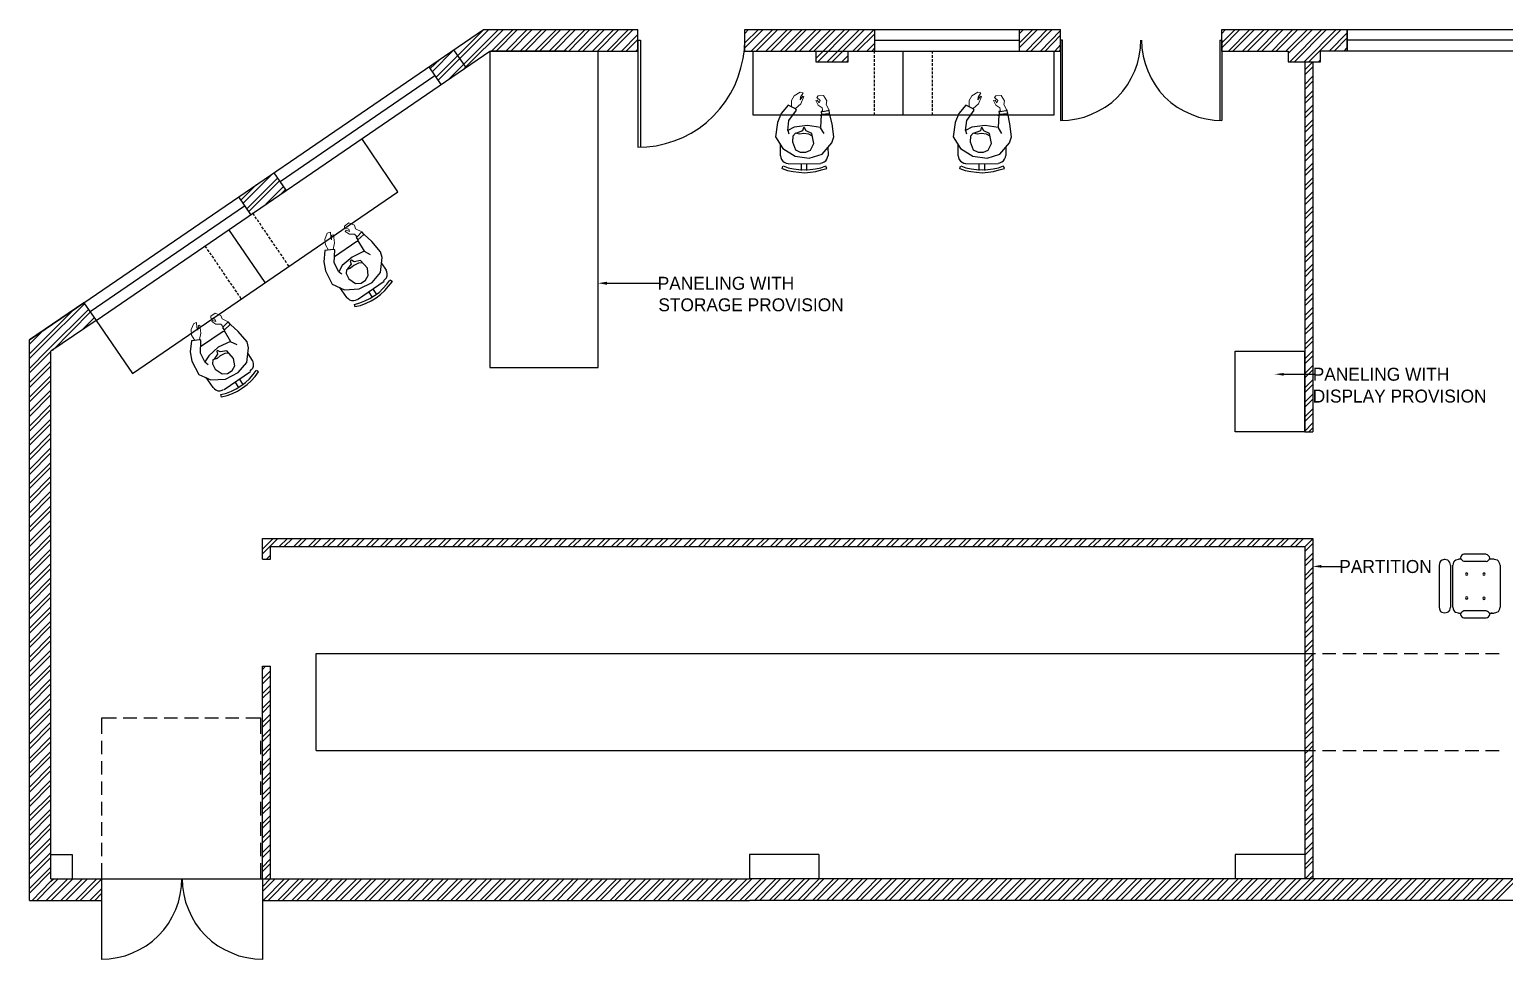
# Model space of a CAD drawing. Header units: millimetres. Extents: x 112177 to 138502, y -9410 to 1407.
# Drawn here: x 112177 to 129335, y -9410 to 1407 of the extents above; entities that cross this region are included whole.
import ezdxf

# ---------------------------------------------------------------- set-up
doc = ezdxf.new("R2010")
doc.units = ezdxf.units.MM
doc.header["$MEASUREMENT"] = 0
doc.layers.get('0').update_dxf_attribs({"linetype": 'CONTINUOUS', "lineweight": 0})
doc.styles.add('CIDFont+F1$001H0', font='')
doc.styles.get('CIDFont+F1$001H0').set_extended_font_data('CIDFont+F1')

# ---------------------------------------------------------------- blocks, each defined once
blk = doc.blocks.new('A$Cf4af25b8')
for points in [[(-185.93, 67.9), (-186.9, 68.07), (-185.93, 68.24)], [(-111.29, 57.87), (-112.27, 58.04), (-111.29, 58.17)], [(-107.15, 36.7), (-108.08, 36.83), (-107.15, 37)]]:
    blk.add_hatch(color=8).paths.add_polyline_path(points)
at = {"color": 8, "linetype": 'Continuous', "lineweight": 25}
for p, q in [((-243.63, 65.91), (-199.56, 96.05)), ((-199.56, 96.05), (-190.37, 96.05)), ((-198.67, 93.68), (-196.3, 96.05)), ((-198.16, 93.68), (-195.79, 96.05)), ((-197.1, 93.68), (-194.73, 96.05)), ((-196.55, 93.68), (-194.18, 96.05)), ((-195.5, 93.68), (-193.12, 96.05)), ((-194.95, 93.68), (-192.62, 96.05)), ((-193.89, 93.68), (-191.52, 96.05)), ((-193.38, 93.68), (-191.01, 96.05)), ((-192.32, 93.68), (-189.95, 96.05)), ((-191.77, 93.68), (-189.4, 96.05)), ((-190.71, 93.68), (-188.34, 96.05)), ((-190.37, 96.05), (-182.54, 96.05)), ((-190.16, 93.68), (-187.83, 96.05)), ((-189.1, 93.68), (-186.77, 96.05)), ((-188.6, 93.68), (-186.22, 96.05)), ((-187.54, 93.68), (-185.17, 96.05)), ((-186.99, 93.68), (-184.62, 96.05)), ((-185.93, 93.68), (-183.56, 96.05)), ((-185.42, 93.68), (-183.05, 96.05)), ((-182.54, 93.68), (-182.54, 96.05)), ((-170.73, 96.05), (-162.9, 96.05)), ((-170.73, 93.68), (-170.73, 96.05)), ((-170.73, 94.57), (-169.21, 96.05)), ((-170.73, 95.63), (-170.31, 96.05)), ((-170.73, 94.02), (-168.7, 96.05)), ((-170.01, 93.68), (-167.64, 96.05)), ((-169.46, 93.68), (-167.09, 96.05)), ((-168.4, 93.68), (-166.03, 96.05)), ((-167.85, 93.68), (-165.52, 96.05)), ((-166.79, 93.68), (-164.42, 96.05)), ((-166.29, 93.68), (-163.91, 96.05)), ((-165.23, 93.68), (-162.86, 96.05)), ((-164.68, 93.68), (-162.31, 96.05)), ((-163.62, 93.68), (-161.25, 96.05)), ((-163.11, 93.68), (-160.74, 96.05)), ((-162.9, 96.05), (-156.38, 96.05)), ((-162.9, 92.84), (-159.68, 96.05)), ((-162.69, 92.5), (-159.13, 96.05)), ((-161.63, 92.5), (-158.07, 96.05)), ((-161.08, 92.5), (-157.52, 96.05)), ((-158.83, 93.68), (-156.46, 96.05)), ((-156.38, 96.05), (-140.42, 96.05)), ((-156.38, 93.68), (-156.38, 96.05)), ((-140.42, 96.05), (-135.89, 96.05)), ((-140.42, 93.68), (-140.42, 96.05)), ((-140.42, 94.57), (-138.94, 96.05)), ((-140.42, 95.63), (-140, 96.05)), ((-140.42, 94.06), (-138.43, 96.05)), ((-139.7, 93.68), (-137.37, 96.05)), ((-139.19, 93.68), (-136.82, 96.05)), ((-135.89, 93.68), (-135.89, 96.05)), ((-118.11, 96.05), (-110.79, 96.05)), ((-118.11, 93.68), (-118.11, 96.05)), ((-118.11, 94.57), (-116.63, 96.05)), ((-118.11, 95.63), (-117.69, 96.05)), ((-118.11, 94.02), (-116.12, 96.05)), ((-117.39, 93.68), (-115.02, 96.05)), ((-116.88, 93.68), (-114.51, 96.05)), ((-115.82, 93.68), (-113.45, 96.05)), ((-115.27, 93.68), (-112.9, 96.05)), ((-114.22, 93.68), (-111.84, 96.05)), ((-113.71, 93.68), (-111.34, 96.05)), ((-112.61, 93.68), (-110.28, 96.05)), ((-112.1, 93.68), (-109.73, 96.05)), ((-111.04, 93.68), (-108.67, 96.05)), ((-110.79, 96.05), (-107.23, 96.05)), ((-110.79, 93.39), (-108.12, 96.05)), ((-110.62, 92.5), (-107.06, 96.05)), ((-110.11, 92.5), (-106.55, 96.05)), ((-109.01, 92.5), (-105.49, 96.05)), ((-108.5, 92.5), (-104.94, 96.05)), ((-184.32, 93.68), (-182.54, 95.5)), ((-183.81, 93.68), (-182.54, 94.95)), ((-182.54, 94.87), (-182.54, 83.06)), ((-182.54, 94.87), (-182.25, 94.87)), ((-182.25, 94.87), (-182.25, 83.06)), ((-158.33, 93.68), (-156.38, 95.59)), ((-157.27, 93.68), (-156.38, 94.53)), ((-156.38, 94.87), (-140.42, 94.87)), ((-138.13, 93.68), (-135.89, 95.93)), ((-137.58, 93.68), (-135.89, 95.42)), ((-135.89, 94.87), (-135.89, 86.02)), ((-118.32, 94.87), (-118.32, 86.02)), ((-118.32, 94.87), (-118.11, 94.87)), ((-118.11, 94.87), (-118.11, 86.02)), ((-106.26, 93.68), (-104.27, 95.67)), ((-105.71, 93.68), (-104.27, 95.12)), ((-78.87, 94.87), (-104.27, 94.87)), ((-242.27, 63.97), (-198.84, 93.68)), ((-205.44, 91.74), (-204.39, 92.75)), ((-202.86, 93.81), (-201.51, 91.86)), ((-198.84, 93.68), (-190.37, 93.68)), ((-190.37, 93.68), (-198.76, 93.68)), ((-190.37, 93.68), (-182.54, 93.68)), ((-182.75, 93.68), (-182.54, 93.9)), ((-170.73, 93.68), (-162.9, 93.68)), ((-160.02, 92.5), (-159.34, 93.18)), ((-156.72, 93.68), (-156.38, 94.02)), ((-156.42, 93.39), (-156.42, 93.68)), ((-156.42, 92.92), (-156.42, 93.22)), ((-156.42, 92.5), (-156.42, 92.79)), ((-156.38, 93.68), (-140.42, 93.68)), ((-153.25, 86.61), (-153.25, 93.68)), ((-150.03, 93.39), (-150.03, 93.68)), ((-150.03, 92.92), (-150.03, 93.22)), ((-150.03, 92.5), (-150.03, 92.79)), ((-140.42, 93.68), (-135.89, 93.68)), ((-136.53, 93.68), (-135.89, 94.36)), ((-136.02, 93.68), (-135.89, 93.81)), ((-118.11, 93.68), (-110.79, 93.68)), ((-104.65, 93.68), (-104.27, 94.06)), ((-205.57, 91.95), (-204.26, 90)), ((-159.51, 92.5), (-159.34, 92.67)), ((-156.42, 92.03), (-156.42, 92.33)), ((-156.42, 91.57), (-156.42, 91.86)), ((-156.42, 91.14), (-156.42, 91.44)), ((-150.03, 92.03), (-150.03, 92.33)), ((-150.03, 91.57), (-150.03, 91.86)), ((-150.03, 91.14), (-150.03, 91.44)), ((-108.97, 91.61), (-108.08, 92.5)), ((-108.97, 92.5), (-108.97, 51.69)), ((-108.97, 91.06), (-108.08, 91.95)), ((-108.08, 92.5), (-108.08, 51.69)), ((-107.44, 92.5), (-107.23, 92.71)), ((-222, 79.29), (-204.94, 90.97)), ((-156.42, 90.68), (-156.42, 90.97)), ((-156.42, 90.21), (-156.42, 90.51)), ((-156.42, 89.79), (-156.42, 90.09)), ((-156.42, 89.32), (-156.42, 89.62)), ((-150.03, 90.68), (-150.03, 90.97)), ((-150.03, 90.21), (-150.03, 90.51)), ((-150.03, 89.79), (-150.03, 90.09)), ((-150.03, 89.32), (-150.03, 89.62)), ((-108.97, 90), (-108.08, 90.89)), ((-108.97, 89.45), (-108.08, 90.34)), ((-156.42, 88.86), (-156.42, 89.15)), ((-156.42, 88.43), (-156.42, 88.73)), ((-156.42, 87.97), (-156.42, 88.27)), ((-150.03, 88.86), (-150.03, 89.15)), ((-150.03, 88.43), (-150.03, 88.73)), ((-150.03, 87.97), (-150.03, 88.27)), ((-108.97, 88.39), (-108.08, 89.28)), ((-108.97, 87.88), (-108.08, 88.77)), ((-162.43, 86.61), (-165.44, 86.57)), ((-162.26, 86.7), (-161.37, 86.78)), ((-162.14, 87), (-161.37, 87.16)), ((-156.42, 87.5), (-156.42, 87.84)), ((-156.42, 87.08), (-156.42, 87.38)), ((-156.42, 86.61), (-156.42, 86.91)), ((-150.03, 87.5), (-150.03, 87.84)), ((-150.03, 87.08), (-150.03, 87.38)), ((-150.03, 86.61), (-150.03, 86.91)), ((-142.83, 86.61), (-145.84, 86.57)), ((-142.66, 86.7), (-141.77, 86.78)), ((-142.54, 87), (-141.77, 87.16)), ((-108.97, 86.83), (-108.08, 87.71)), ((-108.97, 86.28), (-108.08, 87.16)), ((-165.99, 84.92), (-165.86, 84.54)), ((-162.43, 85.22), (-162.01, 84.58)), ((-146.39, 84.92), (-146.26, 84.54)), ((-142.79, 85.22), (-142.41, 84.58)), ((-108.97, 85.22), (-108.08, 86.11)), ((-108.97, 84.71), (-108.08, 85.56)), ((-166.84, 83.44), (-166.84, 82.13)), ((-161.5, 82.17), (-161.54, 83.1)), ((-147.24, 83.44), (-147.24, 82.13)), ((-141.9, 82.17), (-141.9, 83.1)), ((-108.97, 83.61), (-108.08, 84.5)), ((-108.97, 83.1), (-108.08, 83.99)), ((-108.97, 82.04), (-108.08, 82.93)), ((-108.97, 81.49), (-108.08, 82.38)), ((-226.1, 76.88), (-222.88, 80.09)), ((-222.67, 80.26), (-221.36, 78.32)), ((-166.62, 80.69), (-166.54, 80.98)), ((-165.95, 81.24), (-162.39, 81.28)), ((-164.47, 80.52), (-164.47, 81.28)), ((-163.87, 80.52), (-163.87, 81.28)), ((-161.67, 80.73), (-161.8, 80.98)), ((-147.02, 80.69), (-146.94, 80.98)), ((-146.35, 81.24), (-142.79, 81.28)), ((-144.86, 80.52), (-144.86, 81.28)), ((-144.27, 80.52), (-144.27, 81.28)), ((-142.07, 80.73), (-142.2, 80.98)), ((-108.97, 80.43), (-108.08, 81.32)), ((-108.97, 79.93), (-108.08, 80.81)), ((-226.31, 77.22), (-224.58, 78.95)), ((-225.68, 76.28), (-222.29, 79.67)), ((-225.47, 75.95), (-222.04, 79.38)), ((-223.56, 76.79), (-221.62, 78.74)), ((-221.87, 77.94), (-221.4, 78.4)), ((-108.97, 78.82), (-108.08, 79.71)), ((-108.97, 78.32), (-108.08, 79.21)), ((-108.97, 77.26), (-108.08, 78.15)), ((-242.95, 64.94), (-225.93, 76.62)), ((-226.57, 77.6), (-225.26, 75.65)), ((-108.97, 76.71), (-108.08, 77.6)), ((-108.97, 75.65), (-108.08, 76.54)), ((-224.83, 75.52), (-225, 75.82)), ((-224.58, 75.18), (-224.75, 75.4)), ((-224.32, 74.8), (-224.49, 75.06)), ((-108.97, 75.14), (-108.08, 76.03)), ((-108.97, 74.08), (-108.08, 74.97)), ((-223.65, 68.16), (-227.63, 74)), ((-224.07, 74.42), (-224.24, 74.68)), ((-223.82, 74.04), (-223.99, 74.3)), ((-223.56, 73.66), (-223.73, 73.91)), ((-223.31, 73.32), (-223.48, 73.58)), ((-213.49, 73.19), (-212.98, 73.74)), ((-213.4, 72.86), (-212.77, 73.45)), ((-108.97, 73.53), (-108.08, 74.42)), ((-108.97, 72.47), (-108.08, 73.36)), ((-230.08, 71.92), (-230.29, 72.18)), ((-229.83, 71.54), (-230, 71.8)), ((-223.05, 72.94), (-223.22, 73.19)), ((-222.8, 72.56), (-222.97, 72.81)), ((-222.55, 72.18), (-222.72, 72.43)), ((-222.29, 71.84), (-222.46, 72.05)), ((-222.04, 71.46), (-222.21, 71.71)), ((-213.53, 72.69), (-215.98, 70.99)), ((-108.97, 71.92), (-108.08, 72.81)), ((-108.97, 70.87), (-108.08, 71.75)), ((-229.57, 71.2), (-229.74, 71.42)), ((-229.32, 70.82), (-229.49, 71.08)), ((-229.07, 70.44), (-229.24, 70.7)), ((-228.81, 70.06), (-228.98, 70.32)), ((-221.78, 71.08), (-221.95, 71.33)), ((-221.53, 70.7), (-221.7, 70.95)), ((-221.28, 70.32), (-221.45, 70.57)), ((-220.98, 69.93), (-221.19, 70.19)), ((-212.73, 71.59), (-212.05, 71.25)), ((-210.27, 69.51), (-210.82, 70.32)), ((-108.97, 70.36), (-108.08, 71.25)), ((-108.97, 69.3), (-108.08, 70.19)), ((-228.56, 69.68), (-228.73, 69.93)), ((-228.3, 69.34), (-228.47, 69.6)), ((-228.05, 68.96), (-228.22, 69.22)), ((-227.8, 68.58), (-227.97, 68.83)), ((-227.54, 68.2), (-227.71, 68.45)), ((-215.52, 69.34), (-215.18, 69.09)), ((-209.59, 68.24), (-209.85, 68.41)), ((-108.97, 68.75), (-108.08, 69.64)), ((-108.97, 67.69), (-108.08, 68.58)), ((-227.29, 67.86), (-227.46, 68.07)), ((-227.03, 67.48), (-227.2, 67.73)), ((-226.78, 67.1), (-226.95, 67.35)), ((-226.53, 66.72), (-226.7, 66.97)), ((-215.43, 67.61), (-214.67, 66.51)), ((-213.44, 66.29), (-210.52, 68.28)), ((-211.79, 66.51), (-212.22, 67.14)), ((-211.33, 66.84), (-211.75, 67.48)), ((-185.93, 68.07), (-180.17, 68.07)), ((-108.97, 67.14), (-108.08, 68.03)), ((-108.97, 66.08), (-108.08, 66.97)), ((-243.63, 65.91), (-249.64, 61.81)), ((-248.62, 61.3), (-244.77, 65.15)), ((-248.29, 61.13), (-243.54, 65.83)), ((-247.57, 60.75), (-243.12, 65.19)), ((-243.63, 65.91), (-242.27, 63.97)), ((-226.27, 66.34), (-226.44, 66.59)), ((-213.7, 65.45), (-213.78, 65.74)), ((-108.97, 65.57), (-108.08, 66.46)), ((-108.97, 64.52), (-108.08, 65.41)), ((-242.27, 63.97), (-247.27, 60.58)), ((-247.1, 60.66), (-242.91, 64.9)), ((-243.76, 62.99), (-242.49, 64.26)), ((-228.26, 63.25), (-227.71, 63.8)), ((-228.18, 62.91), (-227.5, 63.5)), ((-108.97, 63.97), (-108.08, 64.85)), ((-108.97, 62.91), (-108.08, 63.8)), ((-249.3, 61.68), (-248.12, 62.87)), ((-228.26, 62.74), (-230.76, 61.04)), ((-108.97, 62.4), (-108.08, 63.25)), ((-108.97, 61.3), (-108.08, 62.19)), ((-249.64, 6.14), (-249.64, 61.81)), ((-249.64, 61.34), (-249.3, 61.68)), ((-249.64, 60.28), (-248.62, 61.3)), ((-249.64, 59.77), (-248.29, 61.13)), ((-249.64, 58.67), (-247.57, 60.75)), ((-249.64, 58.17), (-247.27, 60.54)), ((-247.27, 6.14), (-247.27, 60.58)), ((-227.5, 61.64), (-226.78, 61.3)), ((-225.04, 59.56), (-225.55, 60.37)), ((-116.63, 60.58), (-108.97, 60.58)), ((-108.97, 60.79), (-108.08, 61.68)), ((-108.97, 59.73), (-108.08, 60.62)), ((-108.97, 51.69), (-108.97, 60.58)), ((-249.64, 57.11), (-247.27, 59.48)), ((-249.64, 56.56), (-247.27, 58.93)), ((-230.29, 59.39), (-229.91, 59.1)), ((-108.97, 59.18), (-108.08, 60.07)), ((-108.97, 58.12), (-108.08, 59.01)), ((-249.64, 55.5), (-247.27, 57.87)), ((-249.64, 54.99), (-247.27, 57.36)), ((-230.17, 57.66), (-229.4, 56.56)), ((-228.18, 56.35), (-225.26, 58.34)), ((-226.53, 56.56), (-226.95, 57.19)), ((-226.06, 56.9), (-226.48, 57.53)), ((-224.37, 58.29), (-224.58, 58.46)), ((-111.29, 58.04), (-107.91, 58.04)), ((-108.97, 56.52), (-108.08, 57.4)), ((-249.64, 53.93), (-247.27, 56.26)), ((-249.64, 53.38), (-247.27, 55.75)), ((-228.47, 55.5), (-228.52, 55.8)), ((-108.97, 56.01), (-108.08, 56.9)), ((-108.97, 54.95), (-108.08, 55.84)), ((-249.64, 52.32), (-247.27, 54.69)), ((-249.64, 51.77), (-247.27, 54.14)), ((-108.97, 54.4), (-108.08, 55.29)), ((-108.97, 53.34), (-108.08, 54.23)), ((-108.97, 52.83), (-108.08, 53.72)), ((-249.64, 50.72), (-247.27, 53.09)), ((-249.64, 50.21), (-247.27, 52.58)), ((-108.97, 51.77), (-108.08, 52.66)), ((-108.5, 51.69), (-108.08, 52.11)), ((-249.64, 49.15), (-247.27, 51.52)), ((-249.64, 48.6), (-247.27, 50.97)), ((-108.97, 51.69), (-108.08, 51.69)), ((-249.64, 47.54), (-247.27, 49.91)), ((-249.64, 46.99), (-247.27, 49.36)), ((-249.64, 45.93), (-247.27, 48.3)), ((-249.64, 45.42), (-247.27, 47.79)), ((-249.64, 44.37), (-247.27, 46.74)), ((-249.64, 43.82), (-247.27, 46.19)), ((-249.64, 42.76), (-247.27, 45.13)), ((-249.64, 42.21), (-247.27, 44.58)), ((-249.64, 0), (-249.64, 44.03)), ((-247.27, 2.37), (-247.27, 44.03)), ((-249.64, 41.15), (-247.27, 43.52)), ((-249.64, 40.64), (-247.27, 43.01)), ((-249.64, 39.58), (-247.27, 41.95)), ((-249.64, 39.03), (-247.27, 41.4)), ((-249.64, 37.97), (-247.27, 40.34)), ((-249.64, 37.47), (-247.27, 39.79)), ((-223.94, 38.74), (-222.76, 39.92)), ((-223.94, 39.84), (-223.86, 39.92)), ((-223.94, 38.23), (-222.25, 39.92)), ((-223.94, 39.92), (-108.08, 39.92)), ((-223.94, 37.63), (-223.94, 39.92)), ((-222.08, 39.03), (-221.19, 39.92)), ((-221.53, 39.03), (-220.64, 39.92)), ((-220.47, 39.03), (-219.58, 39.92)), ((-219.96, 39.03), (-219.08, 39.92)), ((-218.86, 39.03), (-217.97, 39.92)), ((-218.36, 39.03), (-217.47, 39.92)), ((-217.3, 39.03), (-216.41, 39.92)), ((-216.75, 39.03), (-215.86, 39.92)), ((-215.69, 39.03), (-214.8, 39.92)), ((-215.18, 39.03), (-214.29, 39.92)), ((-214.12, 39.03), (-213.23, 39.92)), ((-213.57, 39.03), (-212.68, 39.92)), ((-212.51, 39.03), (-211.62, 39.92)), ((-211.96, 39.03), (-211.07, 39.92)), ((-210.9, 39.03), (-210.02, 39.92)), ((-210.4, 39.03), (-209.51, 39.92)), ((-209.34, 39.03), (-208.45, 39.92)), ((-208.79, 39.03), (-207.9, 39.92)), ((-207.73, 39.03), (-206.84, 39.92)), ((-207.18, 39.03), (-206.29, 39.92)), ((-206.12, 39.03), (-205.23, 39.92)), ((-205.61, 39.03), (-204.72, 39.92)), ((-204.55, 39.03), (-203.67, 39.92)), ((-204, 39.03), (-203.12, 39.92)), ((-202.95, 39.03), (-202.06, 39.92)), ((-202.4, 39.03), (-201.51, 39.92)), ((-201.34, 39.03), (-200.45, 39.92)), ((-200.83, 39.03), (-199.94, 39.92)), ((-199.77, 39.03), (-198.88, 39.92)), ((-199.22, 39.03), (-198.33, 39.92)), ((-198.16, 39.03), (-197.27, 39.92)), ((-197.65, 39.03), (-196.77, 39.92)), ((-196.55, 39.03), (-195.66, 39.92)), ((-196.05, 39.03), (-195.16, 39.92)), ((-194.99, 39.03), (-194.1, 39.92)), ((-194.44, 39.03), (-193.55, 39.92)), ((-193.38, 39.03), (-192.49, 39.92)), ((-192.87, 39.03), (-191.98, 39.92)), ((-191.77, 39.03), (-190.92, 39.92)), ((-191.26, 39.03), (-190.37, 39.92)), ((-190.2, 39.03), (-189.31, 39.92)), ((-189.65, 39.03), (-188.76, 39.92)), ((-188.6, 39.03), (-187.71, 39.92)), ((-188.09, 39.03), (-187.2, 39.92)), ((-187.03, 39.03), (-186.14, 39.92)), ((-186.48, 39.03), (-185.59, 39.92)), ((-185.42, 39.03), (-184.53, 39.92)), ((-184.87, 39.03), (-183.98, 39.92)), ((-183.81, 39.03), (-182.92, 39.92)), ((-183.3, 39.03), (-182.41, 39.92)), ((-182.25, 39.03), (-181.36, 39.92)), ((-181.69, 39.03), (-180.81, 39.92)), ((-180.64, 39.03), (-179.75, 39.92)), ((-180.09, 39.03), (-179.2, 39.92)), ((-179.03, 39.03), (-178.14, 39.92)), ((-178.52, 39.03), (-177.63, 39.92)), ((-177.46, 39.03), (-176.57, 39.92)), ((-176.91, 39.03), (-176.02, 39.92)), ((-175.85, 39.03), (-174.96, 39.92)), ((-175.3, 39.03), (-174.46, 39.92)), ((-174.24, 39.03), (-173.36, 39.92)), ((-173.74, 39.03), (-172.85, 39.92)), ((-172.68, 39.03), (-171.79, 39.92)), ((-172.13, 39.03), (-171.24, 39.92)), ((-171.07, 39.03), (-170.18, 39.92)), ((-170.56, 39.03), (-169.67, 39.92)), ((-169.46, 39.03), (-168.57, 39.92)), ((-168.95, 39.03), (-168.06, 39.92)), ((-167.89, 39.03), (-167.01, 39.92)), ((-167.34, 39.03), (-166.45, 39.92)), ((-166.29, 39.03), (-165.4, 39.92)), ((-165.78, 39.03), (-164.89, 39.92)), ((-164.72, 39.03), (-163.83, 39.92)), ((-164.17, 39.03), (-163.28, 39.92)), ((-163.11, 39.03), (-162.22, 39.92)), ((-162.56, 39.03), (-161.67, 39.92)), ((-161.5, 39.03), (-160.61, 39.92)), ((-160.99, 39.03), (-160.1, 39.92)), ((-159.94, 39.03), (-159.05, 39.92)), ((-159.38, 39.03), (-158.5, 39.92)), ((-158.33, 39.03), (-157.44, 39.92)), ((-157.78, 39.03), (-156.89, 39.92)), ((-156.72, 39.03), (-155.83, 39.92)), ((-156.21, 39.03), (-155.32, 39.92)), ((-155.15, 39.03), (-154.26, 39.92)), ((-154.6, 39.03), (-153.71, 39.92)), ((-153.54, 39.03), (-152.65, 39.92)), ((-152.99, 39.03), (-152.1, 39.92)), ((-151.93, 39.03), (-151.05, 39.92)), ((-151.43, 39.03), (-150.54, 39.92)), ((-150.37, 39.03), (-149.48, 39.92)), ((-149.82, 39.03), (-148.93, 39.92)), ((-148.76, 39.03), (-147.87, 39.92)), ((-148.25, 39.03), (-147.36, 39.92)), ((-147.15, 39.03), (-146.26, 39.92)), ((-146.64, 39.03), (-145.75, 39.92)), ((-145.58, 39.03), (-144.7, 39.92)), ((-145.03, 39.03), (-144.14, 39.92)), ((-143.98, 39.03), (-143.09, 39.92)), ((-143.47, 39.03), (-142.58, 39.92)), ((-142.37, 39.03), (-141.52, 39.92)), ((-141.86, 39.03), (-140.97, 39.92)), ((-140.8, 39.03), (-139.91, 39.92)), ((-140.25, 39.03), (-139.36, 39.92)), ((-139.19, 39.03), (-138.3, 39.92)), ((-138.68, 39.03), (-137.8, 39.92)), ((-137.63, 39.03), (-136.74, 39.92)), ((-137.08, 39.03), (-136.19, 39.92)), ((-136.02, 39.03), (-135.13, 39.92)), ((-135.47, 39.03), (-134.58, 39.92)), ((-134.41, 39.03), (-133.52, 39.92)), ((-133.9, 39.03), (-133.01, 39.92)), ((-132.84, 39.03), (-131.95, 39.92)), ((-132.29, 39.03), (-131.4, 39.92)), ((-131.23, 39.03), (-130.34, 39.92)), ((-130.68, 39.03), (-129.79, 39.92)), ((-129.62, 39.03), (-128.74, 39.92)), ((-129.12, 39.03), (-128.23, 39.92)), ((-128.06, 39.03), (-127.17, 39.92)), ((-127.51, 39.03), (-126.62, 39.92)), ((-126.45, 39.03), (-125.56, 39.92)), ((-125.9, 39.03), (-125.05, 39.92)), ((-124.84, 39.03), (-123.95, 39.92)), ((-124.33, 39.03), (-123.44, 39.92)), ((-123.27, 39.03), (-122.39, 39.92)), ((-122.72, 39.03), (-121.84, 39.92)), ((-121.67, 39.03), (-120.78, 39.92)), ((-121.16, 39.03), (-120.27, 39.92)), ((-120.06, 39.03), (-119.21, 39.92)), ((-119.55, 39.03), (-118.66, 39.92)), ((-118.49, 39.03), (-117.6, 39.92)), ((-117.94, 39.03), (-117.05, 39.92)), ((-116.88, 39.03), (-115.99, 39.92)), ((-116.37, 39.03), (-115.49, 39.92)), ((-115.32, 39.03), (-114.43, 39.92)), ((-114.77, 39.03), (-113.88, 39.92)), ((-113.71, 39.03), (-112.82, 39.92)), ((-113.16, 39.03), (-112.27, 39.92)), ((-112.1, 39.03), (-111.21, 39.92)), ((-111.59, 39.03), (-110.7, 39.92)), ((-110.53, 39.03), (-109.64, 39.92)), ((-109.98, 39.03), (-109.09, 39.92)), ((-108.97, 38.99), (-108.08, 39.88)), ((-108.97, 38.48), (-108.08, 39.37)), ((-108.08, 39.92), (-108.08, 2.37)), ((-249.64, 36.36), (-247.27, 38.74)), ((-249.64, 35.86), (-247.27, 38.23)), ((-223.94, 37.63), (-223.05, 37.63)), ((-223.48, 37.63), (-223.05, 38.06)), ((-223.05, 39.03), (-108.97, 39.03)), ((-223.05, 37.63), (-223.05, 39.03)), ((-108.97, 39.03), (-108.97, 5.08)), ((-108.97, 37.42), (-108.08, 38.31)), ((-108.97, 36.87), (-108.08, 37.76)), ((-93.51, 37.63), (-93.51, 37.68)), ((-91.74, 37.63), (-91.99, 37.63)), ((-88.94, 38.18), (-91.4, 38.18)), ((-88.56, 37.63), (-88.56, 37.68)), ((-88.05, 37.63), (-88.56, 37.63)), ((-88.27, 37.59), (-88.27, 37.63)), ((-249.64, 34.8), (-247.27, 37.17)), ((-249.64, 34.25), (-247.27, 36.62)), ((-108.97, 35.81), (-108.08, 36.7)), ((-108.97, 35.31), (-108.08, 36.2)), ((-107.15, 36.83), (-104.99, 36.83)), ((-94.15, 36.96), (-94.15, 32.34)), ((-92.84, 32.34), (-92.84, 36.96)), ((-92.67, 36.96), (-92.67, 32.34)), ((-88.94, 37.38), (-91.4, 37.38)), ((-87.38, 32.34), (-87.38, 36.96)), ((-249.64, 33.19), (-247.27, 35.56)), ((-249.64, 32.68), (-247.27, 35.05)), ((-108.97, 34.25), (-108.08, 35.09)), ((-108.97, 33.7), (-108.08, 34.59)), ((-249.64, 31.62), (-247.27, 33.95)), ((-249.64, 31.07), (-247.27, 33.44)), ((-108.97, 32.64), (-108.08, 33.53)), ((-108.97, 32.09), (-108.08, 32.98)), ((-249.64, 30.01), (-247.27, 32.39)), ((-249.64, 29.46), (-247.27, 31.83)), ((-108.97, 31.03), (-108.08, 31.92)), ((-108.97, 30.52), (-108.08, 31.41)), ((-93.51, 31.71), (-93.51, 31.75)), ((-91.99, 31.67), (-91.74, 31.67)), ((-88.94, 31.92), (-91.4, 31.92)), ((-88.94, 31.12), (-91.4, 31.12)), ((-88.6, 31.67), (-88.05, 31.67)), ((-88.31, 31.71), (-88.31, 31.75)), ((-249.64, 28.41), (-247.27, 30.78)), ((-249.64, 27.9), (-247.27, 30.27)), ((-108.97, 29.46), (-108.08, 30.35)), ((-108.97, 28.91), (-108.08, 29.8)), ((-249.64, 26.84), (-247.27, 29.21)), ((-249.64, 26.29), (-247.27, 28.66)), ((-108.97, 27.86), (-108.08, 28.74)), ((-108.97, 27.31), (-108.08, 28.19)), ((-249.64, 25.23), (-247.27, 27.6)), ((-249.64, 24.68), (-247.27, 27.05)), ((-247.27, 8.51), (-247.27, 26.29)), ((-218.02, 27.22), (-108.97, 27.22)), ((-218.02, 16.55), (-218.02, 27.22)), ((-108.97, 27.22), (-107.78, 27.22)), ((-108.97, 26.25), (-108.08, 27.14)), ((-108.97, 25.74), (-108.08, 26.63)), ((-107.02, 27.22), (-105.54, 27.22)), ((-104.77, 27.22), (-103.29, 27.22)), ((-102.53, 27.22), (-101.01, 27.22)), ((-100.29, 27.22), (-98.76, 27.22)), ((-98, 27.22), (-96.52, 27.22)), ((-95.76, 27.22), (-94.28, 27.22)), ((-93.51, 27.22), (-91.99, 27.22)), ((-91.27, 27.22), (-89.75, 27.22)), ((-89.03, 27.22), (-87.5, 27.22)), ((-249.64, 23.62), (-247.27, 25.99)), ((-249.64, 23.11), (-247.27, 25.48)), ((-249.64, 22.06), (-247.27, 24.43)), ((-223.94, 25.48), (-223.6, 25.82)), ((-223.94, 2.37), (-223.94, 25.82)), ((-223.94, 25.82), (-223.05, 25.82)), ((-223.94, 24.43), (-223.05, 25.32)), ((-223.94, 23.88), (-223.05, 24.77)), ((-223.05, 2.37), (-223.05, 25.82)), ((-108.97, 24.68), (-108.08, 25.57)), ((-108.97, 24.13), (-108.08, 25.02)), ((-249.64, 21.51), (-247.27, 23.88)), ((-249.64, 20.45), (-247.27, 22.82)), ((-223.94, 22.82), (-223.05, 23.71)), ((-223.94, 22.31), (-223.05, 23.16)), ((-108.97, 23.07), (-108.08, 23.96)), ((-108.97, 22.52), (-108.08, 23.41)), ((-249.64, 19.94), (-247.27, 22.27)), ((-249.64, 18.84), (-247.27, 21.21)), ((-223.94, 21.21), (-223.05, 22.1)), ((-223.94, 20.7), (-223.05, 21.59)), ((-108.97, 21.46), (-108.08, 22.35)), ((-108.97, 20.96), (-108.08, 21.84)), ((-249.64, 18.33), (-247.27, 20.7)), ((-249.64, 17.27), (-247.27, 19.64)), ((-237.79, 20.11), (-239.31, 20.11)), ((-235.54, 20.11), (-237.02, 20.11)), ((-233.3, 20.11), (-234.78, 20.11)), ((-231.01, 20.11), (-232.54, 20.11)), ((-228.77, 20.11), (-230.29, 20.11)), ((-226.53, 20.11), (-228.01, 20.11)), ((-223.94, 19.64), (-223.05, 20.53)), ((-223.94, 19.09), (-223.05, 19.98)), ((-108.97, 19.9), (-108.08, 20.79)), ((-108.97, 19.35), (-108.08, 20.24)), ((-249.64, 16.72), (-247.27, 19.09)), ((-249.64, 15.66), (-247.27, 18.03)), ((-223.94, 18.03), (-223.05, 18.92)), ((-223.94, 17.53), (-223.05, 18.42)), ((-108.97, 18.29), (-108.08, 19.18)), ((-108.97, 17.78), (-108.08, 18.67)), ((-249.64, 15.16), (-247.27, 17.48)), ((-249.64, 14.05), (-247.27, 16.43)), ((-241.68, 17.61), (-241.68, 16.13)), ((-224.11, 16.13), (-224.11, 17.61)), ((-223.94, 16.43), (-223.05, 17.31)), ((-223.94, 15.92), (-223.05, 16.81)), ((-218.02, 16.55), (-108.97, 16.55)), ((-108.97, 16.68), (-108.08, 17.57)), ((-108.97, 16.55), (-107.78, 16.55)), ((-107.02, 16.55), (-105.54, 16.55)), ((-104.77, 16.55), (-103.29, 16.55)), ((-102.53, 16.55), (-101.01, 16.55)), ((-100.29, 16.55), (-98.76, 16.55)), ((-98, 16.55), (-96.52, 16.55)), ((-95.76, 16.55), (-94.28, 16.55)), ((-93.51, 16.55), (-91.99, 16.55)), ((-91.27, 16.55), (-89.75, 16.55)), ((-89.03, 16.55), (-87.5, 16.55)), ((-249.64, 13.55), (-247.27, 15.92)), ((-249.64, 12.49), (-247.27, 14.86)), ((-241.68, 15.37), (-241.68, 13.89)), ((-224.11, 13.89), (-224.11, 15.37)), ((-223.94, 14.86), (-223.05, 15.75)), ((-223.94, 14.31), (-223.05, 15.2)), ((-108.97, 15.11), (-108.08, 16)), ((-108.97, 14.56), (-108.08, 15.45)), ((-249.64, 11.94), (-247.27, 14.31)), ((-249.64, 10.88), (-247.27, 13.25)), ((-241.68, 13.12), (-241.68, 11.64)), ((-224.11, 11.64), (-224.11, 13.12)), ((-223.94, 13.25), (-223.05, 14.14)), ((-223.94, 12.74), (-223.05, 13.63)), ((-108.97, 13.5), (-108.08, 14.39)), ((-108.97, 13), (-108.08, 13.89)), ((-249.64, 10.37), (-247.27, 12.74)), ((-249.64, 9.31), (-247.27, 11.64)), ((-223.94, 11.68), (-223.05, 12.57)), ((-223.94, 11.13), (-223.05, 12.02)), ((-108.97, 11.94), (-108.08, 12.78)), ((-108.97, 11.39), (-108.08, 12.28)), ((-249.64, 8.76), (-247.27, 11.13)), ((-249.64, 7.7), (-247.27, 10.08)), ((-241.68, 10.88), (-241.68, 9.36)), ((-224.11, 9.36), (-224.11, 10.88)), ((-223.94, 10.08), (-223.05, 10.96)), ((-223.94, 9.53), (-223.05, 10.41)), ((-108.97, 10.33), (-108.08, 11.22)), ((-108.97, 9.78), (-108.08, 10.67)), ((-249.64, 7.15), (-247.27, 9.53)), ((-249.64, 6.1), (-247.27, 8.47)), ((-241.68, 8.64), (-241.68, 7.11)), ((-224.11, 7.11), (-224.11, 8.64)), ((-223.94, 8.47), (-223.05, 9.36)), ((-223.94, 7.96), (-223.05, 8.85)), ((-108.97, 8.72), (-108.08, 9.61)), ((-108.97, 8.21), (-108.08, 9.1)), ((-249.64, 5.59), (-247.27, 7.96)), ((-249.64, 4.53), (-247.27, 6.9)), ((-223.94, 6.9), (-223.05, 7.79)), ((-223.94, 6.35), (-223.05, 7.24)), ((-108.97, 7.15), (-108.08, 8.04)), ((-108.97, 6.6), (-108.08, 7.49)), ((-249.64, 3.98), (-247.27, 6.35)), ((-249.64, 2.92), (-247.27, 5.29)), ((-247.27, 5.08), (-244.94, 5.08)), ((-244.94, 5.08), (-244.94, 2.37)), ((-241.68, 6.35), (-241.68, 4.87)), ((-224.11, 4.87), (-224.11, 6.35)), ((-223.94, 5.29), (-223.05, 6.18)), ((-223.94, 4.74), (-223.05, 5.63)), ((-162.56, 5.08), (-170.22, 5.08)), ((-170.22, 5.08), (-170.22, 2.37)), ((-162.56, 5.08), (-162.56, 2.37)), ((-108.97, 5.08), (-116.63, 5.08)), ((-116.63, 5.08), (-116.63, 2.37)), ((-108.97, 5.55), (-108.08, 6.43)), ((-108.97, 5), (-108.08, 5.88)), ((-108.97, 5.08), (-108.97, 2.37)), ((-249.64, 2.37), (-247.27, 4.74)), ((-249.64, 1.31), (-247.27, 3.68)), ((-224.11, 2.37), (-224.11, 4.11)), ((-223.94, 3.68), (-223.05, 4.57)), ((-223.94, 3.18), (-223.05, 4.06)), ((-108.97, 3.94), (-108.08, 4.83)), ((-108.97, 3.43), (-108.08, 4.32)), ((-108.92, 2.37), (-108.08, 3.26)), ((-249.64, 0.8), (-247.27, 3.18)), ((-249.34, 0), (-247.27, 2.12)), ((-247.27, 2.37), (-241.6, 2.37)), ((-247.27, 2.12), (-246.97, 2.37)), ((-247.27, 0.51), (-245.41, 2.37)), ((-247.27, 1.57), (-246.46, 2.37)), ((-247.23, 0), (-244.86, 2.37)), ((-246.17, 0), (-243.8, 2.37)), ((-245.62, 0), (-243.25, 2.37)), ((-244.56, 0), (-242.19, 2.37)), ((-244.05, 0), (-241.68, 2.33)), ((-241.68, 2.37), (-241.68, -6.52)), ((-241.68, 2.37), (-241.68, 0)), ((-241.6, 2.37), (-223.94, 2.37)), ((-239.31, 2.37), (-237.79, 2.37)), ((-237.02, 2.37), (-235.54, 2.37)), ((-234.78, 2.37), (-233.3, 2.37)), ((-232.54, 2.37), (-231.01, 2.37)), ((-230.29, 2.37), (-228.77, 2.37)), ((-228.01, 2.37), (-226.53, 2.37)), ((-225.76, 2.37), (-224.11, 2.37)), ((-223.94, 1.48), (-223.1, 2.37)), ((-223.94, 0.97), (-222.55, 2.37)), ((-223.94, 2.37), (-223.94, -6.52)), ((-223.94, 2.37), (-170.22, 2.37)), ((-223.86, 0), (-221.49, 2.37)), ((-223.69, 2.37), (-223.05, 3.01)), ((-223.31, 0), (-220.94, 2.37)), ((-223.14, 2.37), (-223.05, 2.46)), ((-222.25, 0), (-219.88, 2.37)), ((-221.74, 0), (-219.37, 2.37)), ((-220.68, 0), (-218.31, 2.37)), ((-220.13, 0), (-217.76, 2.37)), ((-219.08, 0), (-216.7, 2.37)), ((-218.52, 0), (-216.2, 2.37)), ((-217.47, 0), (-215.1, 2.37)), ((-216.96, 0), (-214.59, 2.37)), ((-215.9, 0), (-213.53, 2.37)), ((-215.35, 0), (-212.98, 2.37)), ((-214.29, 0), (-211.92, 2.37)), ((-213.74, 0), (-211.41, 2.37)), ((-212.68, 0), (-210.31, 2.37)), ((-212.17, 0), (-209.8, 2.37)), ((-211.12, 0), (-208.75, 2.37)), ((-210.57, 0), (-208.2, 2.37)), ((-209.51, 0), (-207.14, 2.37)), ((-209, 0), (-206.63, 2.37)), ((-207.9, 0), (-205.57, 2.37)), ((-207.39, 0), (-205.02, 2.37)), ((-206.33, 0), (-203.96, 2.37)), ((-205.78, 0), (-203.41, 2.37)), ((-204.72, 0), (-202.35, 2.37)), ((-204.22, 0), (-201.85, 2.37)), ((-203.16, 0), (-200.79, 2.37)), ((-202.61, 0), (-200.24, 2.37)), ((-201.55, 0), (-199.18, 2.37)), ((-201, 0), (-198.63, 2.37)), ((-199.94, 0), (-197.57, 2.37)), ((-199.43, 0), (-197.06, 2.37)), ((-198.37, 0), (-196, 2.37)), ((-197.82, 0), (-195.45, 2.37)), ((-196.77, 0), (-194.39, 2.37)), ((-196.22, 0), (-193.84, 2.37)), ((-195.16, 0), (-192.79, 2.37)), ((-194.65, 0), (-192.28, 2.37)), ((-193.59, 0), (-191.22, 2.37)), ((-193.04, 0), (-190.67, 2.37)), ((-191.98, 0), (-189.61, 2.37)), ((-191.43, 0), (-189.1, 2.37)), ((-190.37, 0), (-188, 2.37)), ((-189.87, 0), (-187.49, 2.37)), ((-188.81, 0), (-186.44, 2.37)), ((-188.26, 0), (-185.89, 2.37)), ((-187.2, 0), (-184.83, 2.37)), ((-186.69, 0), (-184.32, 2.37)), ((-185.59, 0), (-183.26, 2.37)), ((-185.08, 0), (-182.71, 2.37)), ((-184.02, 0), (-181.65, 2.37)), ((-183.47, 0), (-181.1, 2.37)), ((-182.41, 0), (-180.04, 2.37)), ((-181.91, 0), (-179.54, 2.37)), ((-180.81, 0), (-178.48, 2.37)), ((-180.3, 0), (-177.93, 2.37)), ((-179.24, 0), (-176.87, 2.37)), ((-178.69, 0), (-176.32, 2.37)), ((-177.63, 0), (-175.26, 2.37)), ((-177.12, 0), (-174.75, 2.37)), ((-176.06, 0), (-173.69, 2.37)), ((-175.51, 0), (-173.14, 2.37)), ((-174.46, 0), (-172.09, 2.37)), ((-173.91, 0), (-171.53, 2.37)), ((-172.85, 0), (-170.48, 2.37)), ((-172.34, 0), (-169.97, 2.37)), ((-171.28, 0), (-168.91, 2.37)), ((-170.73, 0), (-168.36, 2.37)), ((-162.56, 2.37), (-170.22, 2.37)), ((-169.67, 0), (-167.3, 2.37)), ((-169.12, 0), (-166.79, 2.37)), ((-168.06, 0), (-165.69, 2.37)), ((-167.56, 0), (-165.18, 2.37)), ((-166.5, 0), (-164.13, 2.37)), ((-165.95, 0), (-163.58, 2.37)), ((-164.89, 0), (-162.52, 2.37)), ((-164.34, 0), (-162.01, 2.37)), ((-163.28, 0), (-160.91, 2.37)), ((-162.77, 0), (-160.4, 2.37)), ((-116.63, 2.37), (-162.56, 2.37)), ((-161.71, 0), (-159.34, 2.37)), ((-161.16, 0), (-158.79, 2.37)), ((-160.1, 0), (-157.73, 2.37)), ((-159.6, 0), (-157.23, 2.37)), ((-158.5, 0), (-156.17, 2.37)), ((-157.99, 0), (-155.62, 2.37)), ((-156.93, 0), (-154.56, 2.37)), ((-156.38, 0), (-154.01, 2.37)), ((-155.32, 0), (-152.95, 2.37)), ((-154.81, 0), (-152.44, 2.37)), ((-153.75, 0), (-151.38, 2.37)), ((-153.2, 0), (-150.83, 2.37)), ((-152.15, 0), (-149.78, 2.37)), ((-151.6, 0), (-149.22, 2.37)), ((-150.54, 0), (-148.17, 2.37)), ((-150.03, 0), (-147.66, 2.37)), ((-148.97, 0), (-146.6, 2.37)), ((-148.42, 0), (-146.05, 2.37)), ((-147.36, 0), (-144.99, 2.37)), ((-146.81, 0), (-144.44, 2.37)), ((-145.75, 0), (-143.38, 2.37)), ((-145.25, 0), (-142.87, 2.37)), ((-144.19, 0), (-141.82, 2.37)), ((-143.64, 0), (-141.27, 2.37)), ((-142.58, 0), (-140.21, 2.37)), ((-142.03, 0), (-139.7, 2.37)), ((-140.97, 0), (-138.6, 2.37)), ((-140.46, 0), (-138.09, 2.37)), ((-139.4, 0), (-137.03, 2.37)), ((-138.85, 0), (-136.48, 2.37)), ((-137.8, 0), (-135.42, 2.37)), ((-137.29, 0), (-134.92, 2.37)), ((-136.19, 0), (-133.86, 2.37)), ((-135.68, 0), (-133.31, 2.37)), ((-134.62, 0), (-132.25, 2.37)), ((-134.07, 0), (-131.7, 2.37)), ((-133.01, 0), (-130.64, 2.37)), ((-132.5, 0), (-130.13, 2.37)), ((-131.4, 0), (-129.07, 2.37)), ((-130.89, 0), (-128.52, 2.37)), ((-129.84, 0), (-127.47, 2.37)), ((-129.29, 0), (-126.92, 2.37)), ((-128.23, 0), (-125.86, 2.37)), ((-127.72, 0), (-125.35, 2.37)), ((-126.66, 0), (-124.29, 2.37)), ((-126.11, 0), (-123.74, 2.37)), ((-125.05, 0), (-122.68, 2.37)), ((-124.5, 0), (-122.13, 2.37)), ((-123.44, 0), (-121.07, 2.37)), ((-122.94, 0), (-120.57, 2.37)), ((-121.88, 0), (-119.51, 2.37)), ((-121.33, 0), (-118.96, 2.37)), ((-120.27, 0), (-117.9, 2.37)), ((-119.72, 0), (-117.39, 2.37)), ((-118.66, 0), (-116.29, 2.37)), ((-118.15, 0), (-115.78, 2.37)), ((-117.09, 0), (-114.72, 2.37)), ((-108.97, 2.37), (-116.63, 2.37)), ((-116.54, 0), (-114.17, 2.37)), ((-115.49, 0), (-113.11, 2.37)), ((-114.93, 0), (-112.61, 2.37)), ((-113.88, 0), (-111.55, 2.37)), ((-113.37, 0), (-111, 2.37)), ((-112.31, 0), (-109.94, 2.37)), ((-111.76, 0), (-109.39, 2.37)), ((-110.7, 0), (-108.33, 2.37)), ((-110.19, 0), (-107.82, 2.37)), ((-109.09, 0), (-106.76, 2.37)), ((-63.16, 2.37), (-108.97, 2.37)), ((-108.59, 0), (-106.21, 2.37)), ((-108.42, 2.37), (-108.08, 2.71)), ((-107.53, 0), (-105.16, 2.37)), ((-106.98, 0), (-104.61, 2.37)), ((-105.92, 0), (-103.55, 2.37)), ((-105.41, 0), (-103.04, 2.37)), ((-104.35, 0), (-101.98, 2.37)), ((-103.8, 0), (-101.43, 2.37)), ((-102.74, 0), (-100.37, 2.37)), ((-102.19, 0), (-99.82, 2.37)), ((-101.13, 0), (-98.76, 2.37)), ((-100.63, 0), (-98.26, 2.37)), ((-99.57, 0), (-97.2, 2.37)), ((-99.02, 0), (-96.65, 2.37)), ((-97.96, 0), (-95.59, 2.37)), ((-97.41, 0), (-95.08, 2.37)), ((-96.35, 0), (-93.98, 2.37)), ((-95.84, 0), (-93.47, 2.37)), ((-94.78, 0), (-92.41, 2.37)), ((-94.23, 0), (-91.86, 2.37)), ((-93.18, 0), (-90.8, 2.37)), ((-92.63, 0), (-90.3, 2.37)), ((-91.57, 0), (-89.2, 2.37)), ((-91.06, 0), (-88.69, 2.37)), ((-90, 0), (-87.63, 2.37)), ((-89.45, 0), (-87.08, 2.37)), ((-88.39, 0), (-86.02, 2.37)), ((-87.88, 0), (-85.51, 2.37)), ((-249.64, 0), (-241.68, 0)), ((-248.84, 0), (-247.27, 1.57)), ((-247.78, 0), (-247.27, 0.51)), ((-242.99, 0), (-241.68, 1.27)), ((-242.44, 0), (-241.68, 0.76)), ((-223.94, 0), (-170.22, 0)), ((-162.56, 0), (-170.22, 0)), ((-116.63, 0), (-162.56, 0)), ((-108.97, 0), (-116.63, 0)), ((-63.16, 0), (-108.97, 0))]:
    blk.add_line(p, q, dxfattribs=at)
for points in [[(-204.81, 90.76), (-202.4, 93.18), (-199.52, 96.05)], [(-204.55, 90.47), (-202.18, 92.84), (-198.97, 96.05)], [(-203.37, 90.59), (-201.76, 92.2), (-197.91, 96.05)], [(-201.68, 91.74), (-201.55, 91.91), (-197.36, 96.05)], [(-107.23, 96.05), (-104.27, 96.05), (-104.27, 93.68), (-107.23, 93.68)], [(-182.54, 83.06), (-181.53, 83.1), (-180.51, 83.23), (-179.49, 83.48), (-178.52, 83.78), (-177.55, 84.16), (-176.66, 84.62), (-175.77, 85.17), (-174.96, 85.81), (-174.2, 86.53), (-173.48, 87.29), (-172.85, 88.1), (-172.3, 88.98), (-171.83, 89.87), (-171.45, 90.85), (-171.15, 91.82), (-170.9, 92.84), (-170.77, 93.85), (-170.73, 94.87)], [(-135.89, 86.02), (-135.04, 86.06), (-134.15, 86.19), (-133.31, 86.4), (-132.5, 86.7), (-131.7, 87.08), (-130.98, 87.5), (-130.26, 88.01), (-129.62, 88.6), (-129.03, 89.24), (-128.52, 89.96), (-128.1, 90.68), (-127.72, 91.48), (-127.42, 92.29), (-127.21, 93.13), (-127.08, 94.02), (-127.04, 94.87)], [(-135.68, 86.02), (-135.68, 94.87), (-135.89, 94.87)], [(-126.96, 94.87), (-126.92, 94.02), (-126.79, 93.13), (-126.58, 92.29), (-126.28, 91.48), (-125.9, 90.68), (-125.48, 89.96), (-124.97, 89.24), (-124.38, 88.6), (-123.74, 88.01), (-123.02, 87.5), (-122.3, 87.08), (-121.5, 86.7), (-120.69, 86.4), (-119.85, 86.19), (-118.96, 86.06), (-118.11, 86.02)], [(-205.23, 91.4), (-202.82, 93.81), (-202.69, 93.94)], [(-198.84, 93.68), (-198.84, 58.76), (-186.9, 58.76), (-186.9, 93.68)], [(-162.9, 93.68), (-162.9, 92.5), (-159.34, 92.5), (-159.34, 93.68), (-156.38, 93.68)], [(-110.79, 93.68), (-110.79, 92.5), (-107.23, 92.5), (-107.23, 93.68)], [(-165.14, 87.29), (-165.95, 87.71), (-166.71, 86.78), (-167.13, 85.81), (-167.34, 84.2), (-166.54, 82.93), (-165.18, 82.08), (-163.62, 81.87), (-162.18, 82.3), (-161.12, 83.57), (-160.91, 84.2), (-161.08, 85.64), (-161.37, 86.78), (-161.42, 87.16)], [(-162.39, 85.26), (-163.83, 85.47), (-165.27, 85.3), (-165.99, 84.92), (-165.86, 86.02), (-165.02, 87.16), (-165.14, 87.33)], [(-162.31, 86.57), (-162.39, 86.57), (-162.43, 86.57)], [(-162.14, 87), (-162.31, 87), (-162.26, 86.66), (-162.31, 86.66), (-162.39, 85.26)], [(-145.54, 87.29), (-146.35, 87.71), (-147.11, 86.78), (-147.53, 85.81), (-147.74, 84.2), (-146.94, 82.93), (-145.58, 82.08), (-143.98, 81.87), (-142.58, 82.3), (-141.52, 83.57), (-141.31, 84.2), (-141.48, 85.64), (-141.73, 86.78), (-141.82, 87.16)], [(-142.79, 85.26), (-144.23, 85.47), (-145.67, 85.3), (-146.39, 84.92), (-146.22, 86.02), (-145.42, 87.16), (-145.54, 87.33)], [(-142.71, 86.57), (-142.79, 86.57), (-142.83, 86.57)], [(-142.54, 87), (-142.71, 87), (-142.62, 86.66), (-142.71, 86.66), (-142.79, 85.26)], [(-163.32, 84.33), (-163.66, 84.5), (-164.21, 84.58), (-164.68, 84.5), (-165.14, 84.62), (-165.44, 84.29), (-165.48, 83.65), (-165.14, 82.8), (-164.63, 82.51), (-164, 82.51), (-163.49, 82.76), (-163.11, 83.48), (-163.32, 84.58), (-163.96, 84.88), (-164.13, 85.22), (-164.25, 85.22), (-164.38, 84.88), (-165.02, 84.62)], [(-143.72, 84.33), (-144.06, 84.5), (-144.61, 84.58), (-145.08, 84.5), (-145.54, 84.62), (-145.84, 84.29), (-145.88, 83.65), (-145.54, 82.8), (-144.99, 82.51), (-144.4, 82.51), (-143.89, 82.76), (-143.51, 83.48), (-143.72, 84.58), (-144.36, 84.88), (-144.53, 85.22), (-144.65, 85.22), (-144.74, 84.88), (-145.42, 84.62)], [(-242.27, 63.97), (-238.29, 58.12), (-209, 78.15), (-212.98, 84.03)], [(-166.79, 82.13), (-166.75, 81.92), (-166.67, 81.7), (-166.54, 81.53), (-166.37, 81.41), (-166.16, 81.32), (-165.95, 81.28)], [(-162.39, 81.32), (-162.18, 81.36), (-161.97, 81.45), (-161.8, 81.58), (-161.67, 81.75), (-161.59, 81.96), (-161.54, 82.17)], [(-147.19, 82.13), (-147.15, 81.92), (-147.07, 81.7), (-146.94, 81.53), (-146.77, 81.41), (-146.56, 81.32), (-146.35, 81.28)], [(-142.79, 81.32), (-142.58, 81.36), (-142.37, 81.45), (-142.2, 81.58), (-142.07, 81.75), (-141.99, 81.96), (-141.94, 82.17)], [(-166.62, 80.73), (-166.03, 80.52), (-165.4, 80.39), (-164.76, 80.31), (-164.13, 80.26), (-163.49, 80.31), (-162.9, 80.39), (-162.26, 80.56), (-161.67, 80.73)], [(-166.5, 81.03), (-165.95, 80.81), (-165.35, 80.69), (-164.76, 80.6), (-164.13, 80.56), (-163.53, 80.6), (-162.94, 80.69), (-162.35, 80.81), (-161.8, 81.03)], [(-147.02, 80.73), (-146.43, 80.52), (-145.8, 80.39), (-145.16, 80.31), (-144.53, 80.26), (-143.89, 80.31), (-143.3, 80.39), (-142.66, 80.56), (-142.07, 80.73)], [(-146.9, 81.03), (-146.35, 80.81), (-145.75, 80.69), (-145.16, 80.6), (-144.53, 80.56), (-143.93, 80.6), (-143.34, 80.69), (-142.75, 80.81), (-142.2, 81.03)], [(-216.15, 71.8), (-217.04, 71.67), (-217.17, 70.44), (-217, 69.43), (-216.24, 67.95), (-214.88, 67.35), (-213.28, 67.44), (-211.84, 68.16), (-210.9, 69.26), (-210.74, 70.91), (-210.9, 71.54), (-211.88, 72.69), (-212.73, 73.45), (-212.98, 73.74)], [(-212.73, 71.59), (-214.04, 70.95), (-215.14, 70.02), (-215.52, 69.34), (-216.03, 70.32), (-215.94, 71.75), (-216.15, 71.8)], [(-213.49, 73.19), (-213.61, 73.11), (-213.4, 72.86), (-213.44, 72.81), (-212.73, 71.59)], [(-213.4, 72.73), (-213.44, 72.69), (-213.49, 72.69)], [(-212.98, 70.32), (-213.36, 70.27), (-213.87, 70.02), (-214.21, 69.72), (-214.67, 69.55), (-214.71, 69.13), (-214.42, 68.54), (-213.66, 68.03), (-213.06, 68.07), (-212.56, 68.41), (-212.26, 68.92), (-212.34, 69.72), (-213.11, 70.57), (-213.83, 70.44), (-214.12, 70.61), (-214.25, 70.53), (-214.16, 70.19), (-214.55, 69.64)], [(-213.78, 65.74), (-213.19, 65.91), (-212.64, 66.12), (-212.09, 66.38), (-211.58, 66.72), (-211.07, 67.06), (-210.65, 67.48), (-210.23, 67.95), (-209.89, 68.41)], [(-210.57, 68.33), (-210.4, 68.5), (-210.27, 68.66), (-210.19, 68.88), (-210.19, 69.13), (-210.23, 69.34), (-210.31, 69.51)], [(-213.74, 65.49), (-213.11, 65.62), (-212.51, 65.87), (-211.96, 66.12), (-211.41, 66.46), (-210.9, 66.84), (-210.44, 67.27), (-210.02, 67.73), (-209.63, 68.24)], [(-249.64, 61.81), (-243.63, 65.91), (-242.27, 63.97), (-247.27, 60.58)], [(-214.67, 66.55), (-214.5, 66.38), (-214.33, 66.25), (-214.12, 66.17), (-213.87, 66.17), (-213.66, 66.21), (-213.49, 66.29)], [(-230.89, 61.81), (-231.78, 61.72), (-231.9, 60.49), (-231.73, 59.48), (-230.97, 58), (-229.62, 57.4), (-228.01, 57.49), (-226.61, 58.21), (-225.68, 59.31), (-225.47, 60.96), (-225.64, 61.6), (-226.61, 62.74), (-227.46, 63.5), (-227.71, 63.8)], [(-227.46, 61.64), (-228.81, 61), (-229.87, 60.07), (-230.29, 59.39), (-230.76, 60.37), (-230.72, 61.76), (-230.89, 61.85)], [(-228.26, 63.25), (-228.35, 63.16), (-228.13, 62.91), (-228.18, 62.87), (-227.46, 61.64)], [(-228.13, 62.78), (-228.18, 62.74), (-228.22, 62.74)], [(-227.71, 60.37), (-228.09, 60.33), (-228.6, 60.07), (-228.94, 59.77), (-229.4, 59.61), (-229.45, 59.18), (-229.15, 58.59), (-228.39, 58.08), (-227.8, 58.12), (-227.29, 58.46), (-226.99, 58.97), (-227.12, 59.77), (-227.88, 60.62), (-228.6, 60.49), (-228.9, 60.66), (-228.98, 60.58), (-228.9, 60.24), (-229.28, 59.69)], [(-108.97, 51.69), (-116.63, 51.69), (-116.63, 60.58)], [(-225.3, 58.38), (-225.13, 58.55), (-225, 58.72), (-224.92, 58.93), (-224.92, 59.18), (-224.96, 59.39), (-225.04, 59.56)], [(-228.52, 55.8), (-227.92, 55.96), (-227.37, 56.18), (-226.82, 56.43), (-226.31, 56.77), (-225.81, 57.11), (-225.38, 57.53), (-224.96, 58), (-224.62, 58.46)], [(-228.47, 55.54), (-227.84, 55.67), (-227.25, 55.92), (-226.7, 56.18), (-226.14, 56.52), (-225.64, 56.9), (-225.17, 57.32), (-224.75, 57.79), (-224.37, 58.29)], [(-108.08, 58.5), (-108.54, 58.04), (-108.97, 57.62)], [(-229.4, 56.6), (-229.24, 56.43), (-229.07, 56.3), (-228.85, 56.22), (-228.6, 56.22), (-228.39, 56.26), (-228.22, 56.35)], [(-93.51, 37.59), (-93.68, 37.55), (-93.81, 37.51), (-93.98, 37.42), (-94.06, 37.3), (-94.11, 37.13), (-94.15, 36.96)], [(-92.88, 36.96), (-92.92, 37.13), (-92.96, 37.25), (-93.05, 37.42), (-93.18, 37.51), (-93.35, 37.55), (-93.51, 37.59)], [(-91.99, 37.59), (-92.16, 37.55), (-92.29, 37.51), (-92.46, 37.42), (-92.54, 37.3), (-92.58, 37.13), (-92.63, 36.96)], [(-91.4, 38.18), (-91.52, 38.14), (-91.65, 38.06), (-91.74, 37.93), (-91.78, 37.8), (-91.74, 37.68), (-91.65, 37.55), (-91.52, 37.47), (-91.4, 37.42)], [(-88.94, 37.38), (-88.82, 37.42), (-88.69, 37.51), (-88.6, 37.63), (-88.56, 37.76), (-88.6, 37.89), (-88.69, 38.02), (-88.82, 38.1), (-88.94, 38.14)], [(-87.42, 36.96), (-87.46, 37.13), (-87.5, 37.25), (-87.59, 37.42), (-87.71, 37.51), (-87.88, 37.55), (-88.05, 37.59)], [(-94.15, 32.34), (-94.11, 32.17), (-94.06, 32.05), (-93.98, 31.88), (-93.85, 31.79), (-93.68, 31.75), (-93.51, 31.71)], [(-93.51, 31.71), (-93.35, 31.75), (-93.22, 31.79), (-93.05, 31.88), (-92.96, 32), (-92.92, 32.17), (-92.88, 32.34)], [(-92.63, 32.34), (-92.58, 32.17), (-92.54, 32.05), (-92.46, 31.88), (-92.33, 31.79), (-92.16, 31.75), (-91.99, 31.71)], [(-91.4, 31.92), (-91.52, 31.88), (-91.65, 31.79), (-91.74, 31.67), (-91.78, 31.54), (-91.74, 31.41), (-91.65, 31.28), (-91.52, 31.2), (-91.4, 31.16)], [(-88.94, 31.16), (-88.82, 31.2), (-88.69, 31.28), (-88.6, 31.41), (-88.56, 31.54), (-88.6, 31.67), (-88.69, 31.79), (-88.82, 31.88), (-88.94, 31.92)], [(-88.05, 31.71), (-87.88, 31.75), (-87.76, 31.79), (-87.59, 31.88), (-87.5, 32), (-87.46, 32.17), (-87.42, 32.34)], [(-240.03, 20.11), (-241.68, 20.11), (-241.68, 18.37)], [(-224.11, 18.37), (-224.11, 20.11), (-225.76, 20.11)], [(-108.97, 16.17), (-108.54, 16.55), (-108.08, 17.06)], [(-241.68, 4.11), (-241.68, 2.37), (-240.03, 2.37)], [(-241.68, -6.48), (-240.83, -6.43), (-239.95, -6.31), (-239.1, -6.1), (-238.29, -5.8), (-237.49, -5.42), (-236.77, -5), (-236.05, -4.49), (-235.42, -3.89), (-234.82, -3.26), (-234.32, -2.54), (-233.89, -1.82), (-233.51, -1.02), (-233.21, -0.21), (-233, 0.64), (-232.88, 1.52), (-232.83, 2.37)], [(-232.79, 2.37), (-232.75, 1.52), (-232.62, 0.64), (-232.41, -0.21), (-232.11, -1.02), (-231.73, -1.82), (-231.31, -2.54), (-230.8, -3.26), (-230.21, -3.89), (-229.57, -4.49), (-228.85, -5), (-228.13, -5.42), (-227.33, -5.8), (-226.53, -6.1), (-225.68, -6.31), (-224.79, -6.43), (-223.94, -6.48)]]:
    blk.add_lwpolyline(points, dxfattribs=at)
for points in [[(-104.27, 96.05), (-78.87, 96.05), (-78.87, 93.68), (-104.27, 93.68)], [(-169.8, 93.68), (-136.65, 93.68), (-136.65, 86.61), (-169.8, 86.61)], [(-91.19, 35.9), (-91.1, 35.86), (-91.02, 35.9), (-90.97, 35.98), (-91.02, 36.07), (-91.1, 36.11), (-91.19, 36.07), (-91.23, 35.98)], [(-89.28, 35.9), (-89.2, 35.86), (-89.11, 35.9), (-89.07, 35.98), (-89.11, 36.07), (-89.2, 36.11), (-89.28, 36.07), (-89.32, 35.98)], [(-91.19, 33.27), (-91.1, 33.23), (-91.02, 33.27), (-90.97, 33.36), (-91.02, 33.44), (-91.1, 33.49), (-91.19, 33.44), (-91.23, 33.36)], [(-89.28, 33.4), (-89.32, 33.32), (-89.28, 33.23), (-89.2, 33.19), (-89.11, 33.23), (-89.07, 33.32), (-89.11, 33.4), (-89.2, 33.44)]]:
    blk.add_lwpolyline(points, close=True, dxfattribs=at)
at = {"color": 8, "linetype": 'Continuous', "lineweight": 15}
for points in [[(-165.14, 87.33), (-164.55, 87.84), (-164.21, 88.65), (-164.34, 88.69), (-164.63, 88.31), (-164.59, 88.6), (-164.3, 89.07), (-164.63, 89.15), (-165.27, 88.73), (-165.57, 88.22), (-165.57, 87.55)], [(-161.42, 87.16), (-161.76, 87.8), (-161.67, 88.18), (-162.05, 88.77), (-162.64, 88.73), (-162.77, 88.56), (-162.43, 88.22), (-162.52, 87.97), (-162.73, 88.27), (-162.9, 88.22), (-162.64, 87.71), (-162.18, 87.42), (-162.14, 87)], [(-145.54, 87.33), (-144.95, 87.84), (-144.61, 88.65), (-144.74, 88.69), (-145.03, 88.31), (-144.99, 88.6), (-144.7, 89.07), (-145.03, 89.15), (-145.67, 88.73), (-145.97, 88.22), (-145.97, 87.55)], [(-141.82, 87.16), (-142.16, 87.8), (-142.07, 88.18), (-142.45, 88.77), (-143.04, 88.73), (-143.17, 88.56), (-142.83, 88.22), (-142.92, 87.97), (-143.13, 88.27), (-143.3, 88.22), (-143.04, 87.71), (-142.58, 87.42), (-142.54, 87)], [(-216.15, 71.8), (-215.98, 72.52), (-216.11, 73.41), (-216.28, 73.36), (-216.32, 72.86), (-216.41, 73.15), (-216.45, 73.7), (-216.79, 73.58), (-217.04, 72.9), (-217, 72.31), (-216.66, 71.71)], [(-212.98, 73.74), (-213.66, 74.08), (-213.78, 74.46), (-214.42, 74.72), (-214.88, 74.38), (-214.88, 74.17), (-214.42, 74.04), (-214.33, 73.79), (-214.71, 73.91), (-214.8, 73.79), (-214.33, 73.49), (-213.78, 73.49), (-213.49, 73.19)], [(-230.89, 61.85), (-230.72, 62.57), (-230.84, 63.46), (-231.01, 63.42), (-231.06, 62.91), (-231.18, 63.2), (-231.22, 63.75), (-231.52, 63.63), (-231.82, 62.95), (-231.78, 62.36), (-231.39, 61.76)], [(-227.71, 63.8), (-228.39, 64.13), (-228.52, 64.52), (-229.15, 64.77), (-229.62, 64.43), (-229.62, 64.22), (-229.19, 64.09), (-229.07, 63.84), (-229.45, 63.97), (-229.53, 63.84), (-229.07, 63.54), (-228.52, 63.54), (-228.26, 63.25)]]:
    blk.add_lwpolyline(points, dxfattribs=at)
at = {"color": 8, "style": 'CIDFont+F1$001H0'}
for s, height, p in [('PANELING WITH', 1.4276, (-180.34, 67.35)), ('STORAGE PROVISION', 1.4249, (-180.26, 64.98)), ('PANELING WITH', 1.4276, (-108.08, 57.32)), ('DISPLAY PROVISION', 1.4253, (-108.08, 54.91)), ('PARTITION', 1.433, (-105.16, 36.11))]:
    blk.add_text(s, height=height, dxfattribs=at).set_placement(p)

msp = doc.modelspace()

# ---------------------------------------------------------------- block references
at = {"color": 8, "xscale": 105.4553094453808, "yscale": 105.4553094453808, "zscale": 105.4553094453808}
msp.add_blockref('A$Cf4af25b8', (138502, -8723), dxfattribs=at)

doc.saveas('drawing.dxf')
